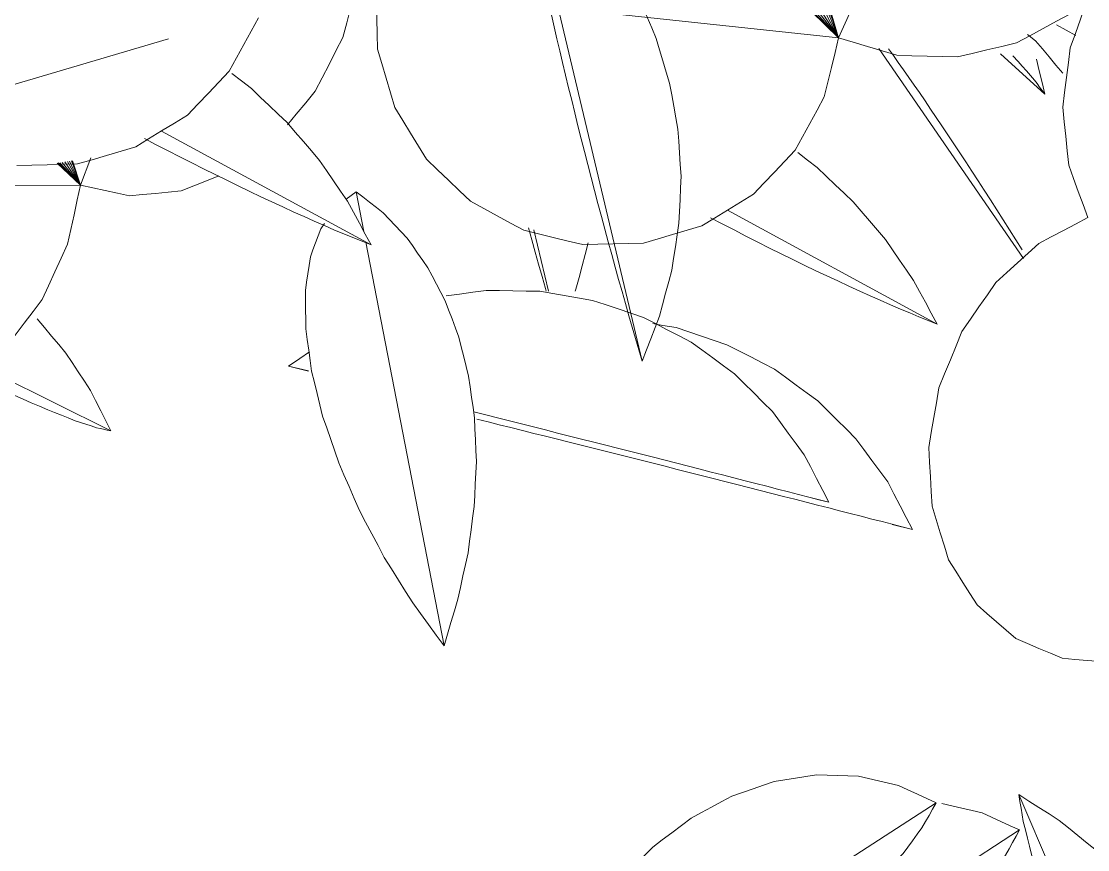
# Model space of a CAD drawing. Header units: metres. Extents: x -18.34 to -13.25, y -25.49 to -16.26.
# Drawn here: x -16.9721 to -16.8868, y -21.2369 to -21.1706 of the extents above; entities that cross this region are included whole.
import ezdxf

# ---------------------------------------------------------------- set-up
doc = ezdxf.new("R2010")
doc.units = ezdxf.units.M
doc.layers.add('Importações nas famílias', color=7, linetype='Continuous', lineweight=5)
doc.layers.add('Vegetação', color=7, linetype='Continuous', lineweight=5)

# ---------------------------------------------------------------- blocks, each defined once
blk = doc.blocks.new('Planta_pergolado_12200 - plantas pergolado_skp_Component_12-V566-Pavimento 02 - Executivo')
at = {"layer": 'Importações nas famílias', "color": 9}
for p, q in [((0.051972, 0.272105), (0.035201, 0.262992)), ((0.033843, 0.263584), (0.034776, 0.264081))]:
    blk.add_line(p, q, dxfattribs=at)
at = {"layer": 'Importações nas famílias', "color": 9, "flags": 128}
for points in [[(0.049046, 0.27091), (0.049777, 0.271209), (0.050509, 0.271508), (0.05124, 0.271806), (0.051972, 0.272105)], [(0.051972, 0.272105), (0.051499, 0.271232), (0.051025, 0.270358), (0.050551, 0.269485), (0.050078, 0.268611)], [(0.045783, 0.269474), (0.046599, 0.269833), (0.047414, 0.270192), (0.04823, 0.270551), (0.049046, 0.27091)], [(0.042262, 0.267831), (0.043142, 0.268241), (0.044023, 0.268652), (0.044903, 0.269063), (0.045783, 0.269474)], [(0.050078, 0.268611), (0.049516, 0.267792), (0.048954, 0.266973), (0.048393, 0.266154), (0.047831, 0.265335)], [(0.038564, 0.266019), (0.039488, 0.266472), (0.040413, 0.266925), (0.041337, 0.267378), (0.042262, 0.267831)], [(0.034776, 0.264081), (0.035723, 0.264565), (0.03667, 0.26505), (0.037617, 0.265534), (0.038564, 0.266019)], [(0.047831, 0.265335), (0.047187, 0.26458), (0.046543, 0.263824), (0.045899, 0.263069), (0.045256, 0.262313)], [(0.045256, 0.262313), (0.044537, 0.26163), (0.043818, 0.260946), (0.0431, 0.260262), (0.042381, 0.259579)], [(0.042381, 0.259579), (0.041595, 0.258975), (0.04081, 0.258371)]]:
    blk.add_lwpolyline(points, dxfattribs=at)
blk = doc.blocks.new('Planta_pergolado_12200 - plantas pergolado_skp_Component_17-V3029-Pavimento 02 - Executivo')
at = {"layer": 'Importações nas famílias', "color": 9, "flags": 128}
for points in [[(0.626886, -0.072206), (0.626306, -0.073274), (0.625725, -0.074342), (0.625145, -0.07541), (0.624565, -0.076478)], [(0.624565, -0.076478), (0.623728, -0.077358), (0.622891, -0.078239), (0.622054, -0.07912), (0.621218, -0.08)], [(0.621218, -0.08), (0.620182, -0.080634), (0.619146, -0.081268), (0.61811, -0.081901), (0.617074, -0.082535)], [(0.617074, -0.082535), (0.615909, -0.082878), (0.614744, -0.083221), (0.61358, -0.083564), (0.612415, -0.083907)], [(0.612415, -0.083907), (0.611201, -0.083937), (0.609987, -0.083966), (0.608773, -0.083995), (0.607559, -0.084025)]]:
    blk.add_lwpolyline(points, dxfattribs=at)
blk = doc.blocks.new('Planta_pergolado_12200 - plantas pergolado_skp_Component_16-V3030-Pavimento 02 - Executivo')
blk.add_blockref('Planta_pergolado_12200 - plantas pergolado_skp_Component_17-V3029-Pavimento 02 - Executivo', (0, 0))
at = {"extrusion": (0, 0, -1), "zscale": -1, "rotation": 180}
blk.add_blockref('Planta_pergolado_12200 - plantas pergolado_skp_Component_12-V566-Pavimento 02 - Executivo', (-0.583945, 0.181713), dxfattribs=at)
blk = doc.blocks.new('Planta_pergolado_12200 - plantas pergolado_skp_Component_12-V800-Pavimento 02 - Executivo')
at = {"layer": 'Importações nas famílias', "color": 9}
for p, q in [((0.641745, 0.122481), (0.635495, 0.090162)), ((0.632186, 0.088665), (0.631878, 0.089104)), ((0.635329, 0.089308), (0.634714, 0.086126))]:
    blk.add_line(p, q, dxfattribs=at)
at = {"layer": 'Importações nas famílias', "color": 9, "flags": 128}
for points in [[(0.639239, 0.119048), (0.639866, 0.119906), (0.640492, 0.120765), (0.641119, 0.121623), (0.641745, 0.122481)], [(0.641745, 0.122481), (0.642023, 0.12155), (0.642301, 0.120619), (0.642579, 0.119688), (0.642857, 0.118757)], [(0.636965, 0.115406), (0.637534, 0.116317), (0.638102, 0.117227), (0.638671, 0.118138), (0.639239, 0.119048)], [(0.642857, 0.118757), (0.643059, 0.117825), (0.643261, 0.116893), (0.643462, 0.115962), (0.643664, 0.11503)], [(0.634976, 0.111641), (0.635473, 0.112582), (0.63597, 0.113524), (0.636468, 0.114465), (0.636965, 0.115406)], [(0.643664, 0.11503), (0.643787, 0.114107), (0.64391, 0.113185), (0.644034, 0.112263), (0.644157, 0.11134)], [(0.633319, 0.107842), (0.633733, 0.108791), (0.634147, 0.109741), (0.634562, 0.110691), (0.634976, 0.111641)], [(0.644157, 0.11134), (0.6442, 0.110438), (0.644243, 0.109535), (0.644286, 0.108632), (0.64433, 0.10773)], [(0.632032, 0.104096), (0.632354, 0.105033), (0.632675, 0.105969), (0.632997, 0.106905), (0.633319, 0.107842)], [(0.64433, 0.10773), (0.644293, 0.106857), (0.644255, 0.105984), (0.644218, 0.105111), (0.644181, 0.104239)], [(0.644181, 0.104239), (0.644064, 0.103405), (0.643947, 0.102572), (0.64383, 0.101739), (0.643713, 0.100905)], [(0.631146, 0.100493), (0.631368, 0.101394), (0.631589, 0.102295), (0.631811, 0.103195), (0.632032, 0.104096)], [(0.643713, 0.100905), (0.643517, 0.100121), (0.643321, 0.099336), (0.643125, 0.098552), (0.64293, 0.097767)], [(0.630682, 0.097117), (0.630798, 0.097961), (0.630914, 0.098805), (0.63103, 0.099649), (0.631146, 0.100493)], [(0.64293, 0.097767), (0.642657, 0.09704), (0.642385, 0.096313), (0.642113, 0.095586), (0.641841, 0.094859)], [(0.630651, 0.094047), (0.630659, 0.094814), (0.630667, 0.095582), (0.630674, 0.09635), (0.630682, 0.097117)], [(0.641841, 0.094859), (0.641495, 0.094198), (0.641149, 0.093536), (0.640803, 0.092875), (0.640458, 0.092213)], [(0.631053, 0.091355), (0.630952, 0.092028), (0.630852, 0.092701), (0.630751, 0.093374), (0.630651, 0.094047)], [(0.640458, 0.092213), (0.640042, 0.091624), (0.639627, 0.091036), (0.639211, 0.090447), (0.638796, 0.089859)], [(0.631878, 0.089104), (0.631672, 0.089667), (0.631465, 0.090229), (0.631259, 0.090792), (0.631053, 0.091355)], [(0.638796, 0.089859), (0.638316, 0.089349), (0.637835, 0.08884), (0.637355, 0.088331), (0.636874, 0.087822)], [(0.636874, 0.087822), (0.636334, 0.087398), (0.635794, 0.086974), (0.635254, 0.08655), (0.634714, 0.086126)], [(0.634714, 0.086126), (0.634313, 0.086431), (0.633911, 0.086736)]]:
    blk.add_lwpolyline(points, dxfattribs=at)
blk = doc.blocks.new('Planta_pergolado_12200 - plantas pergolado_skp_Component_17-V3035-Pavimento 02 - Executivo')
at = {"layer": 'Importações nas famílias', "color": 9}
for p, q in [((0.673314, -0.073815), (0.688482, -0.039789)), ((0.665575, -0.047298), (0.673314, -0.073815)), ((0.673314, -0.073815), (0.665062, -0.049431)), ((0.673314, -0.073815), (0.664015, -0.051357)), ((0.673314, -0.073815), (0.662505, -0.052945)), ((0.673314, -0.073815), (0.653507, -0.0544)), ((0.673314, -0.073815), (0.654216, -0.054244)), ((0.673314, -0.073815), (0.660637, -0.054088)), ((0.673314, -0.073815), (0.656346, -0.05476)), ((0.673314, -0.073815), (0.658536, -0.054707)), ((0.673314, -0.073815), (0.636307, -0.069844))]:
    blk.add_line(p, q, dxfattribs=at)
at = {"layer": 'Importações nas famílias', "color": 9, "flags": 128}
for points in [[(0.636429, -0.074708), (0.636399, -0.073492), (0.636368, -0.072276), (0.636337, -0.07106), (0.636307, -0.069844)], [(0.691822, -0.071904), (0.690754, -0.072482), (0.689686, -0.07306), (0.688618, -0.073639), (0.687551, -0.074217)], [(0.673314, -0.073815), (0.67303, -0.074997), (0.672745, -0.076179), (0.672461, -0.077362), (0.672176, -0.078544)], [(0.677971, -0.075206), (0.676807, -0.074858), (0.675642, -0.074511), (0.674478, -0.074163), (0.673314, -0.073815)], [(0.687551, -0.074217), (0.68637, -0.074498), (0.685189, -0.07478), (0.684007, -0.075062), (0.682826, -0.075343)], [(0.637805, -0.079377), (0.637461, -0.07821), (0.637117, -0.077043), (0.636773, -0.075875), (0.636429, -0.074708)], [(0.682826, -0.075343), (0.681612, -0.075309), (0.680398, -0.075275), (0.679185, -0.07524), (0.677971, -0.075206)], [(0.672176, -0.078544), (0.671596, -0.079612), (0.671015, -0.08068), (0.670435, -0.081748), (0.669854, -0.082816)], [(0.640339, -0.083531), (0.639705, -0.082492), (0.639072, -0.081454), (0.638438, -0.080415), (0.637805, -0.079377)], [(0.64386, -0.086887), (0.642979, -0.086048), (0.642099, -0.085209), (0.641219, -0.08437), (0.640339, -0.083531)], [(0.669854, -0.082816), (0.669018, -0.083696), (0.668181, -0.084577), (0.667344, -0.085458), (0.666507, -0.086338)], [(0.648126, -0.089217), (0.64706, -0.088635), (0.645993, -0.088052), (0.644926, -0.08747), (0.64386, -0.086887)], [(0.666507, -0.086338), (0.665471, -0.086972), (0.664435, -0.087605), (0.663399, -0.088239), (0.662363, -0.088873)], [(0.652849, -0.090363), (0.651668, -0.090076), (0.650488, -0.08979), (0.649307, -0.089504), (0.648126, -0.089217)], [(0.662363, -0.088873), (0.661199, -0.089216), (0.660034, -0.089559), (0.658869, -0.089902), (0.657705, -0.090245)], [(0.657705, -0.090245), (0.656491, -0.090275), (0.655277, -0.090304), (0.654063, -0.090333), (0.652849, -0.090363)]]:
    blk.add_lwpolyline(points, dxfattribs=at)
blk = doc.blocks.new('Planta_pergolado_12200 - plantas pergolado_skp_Component_16-V3036-Pavimento 02 - Executivo')
blk.add_blockref('Planta_pergolado_12200 - plantas pergolado_skp_Component_17-V3035-Pavimento 02 - Executivo', (0, 0))
at = {"extrusion": (0, 0, -1), "zscale": -1, "rotation": 180}
for name, p in [('Planta_pergolado_12200 - plantas pergolado_skp_Component_12-V566-Pavimento 02 - Executivo', (-0.629235, 0.175375)), ('Planta_pergolado_12200 - plantas pergolado_skp_Component_12-V800-Pavimento 02 - Executivo', (0, 0))]:
    blk.add_blockref(name, p, dxfattribs=at)
blk = doc.blocks.new('Planta_pergolado_12200 - plantas pergolado_skp_-V3068-Pavimento 02 - Executivo')
at = {"layer": 'Importações nas famílias', "color": 9}
blk.add_line((0.582017, -0.085018), (0.61969, -0.073879), dxfattribs=at)
for name in ['Planta_pergolado_12200 - plantas pergolado_skp_Component_16-V3030-Pavimento 02 - Executivo', 'Planta_pergolado_12200 - plantas pergolado_skp_Component_16-V3036-Pavimento 02 - Executivo']:
    blk.add_blockref(name, (0, 0))
blk = doc.blocks.new('Planta_pergolado_12200 - plantas pergolado_skp_-V3129-Pavimento 02 - Executivo')
blk.add_blockref('Planta_pergolado_12200 - plantas pergolado_skp_-V3068-Pavimento 02 - Executivo', (0, 0))
blk = doc.blocks.new('Planta_pergolado_12200 - plantas pergolado_skp_Component_12-V3332-Pavimento 02 - Executivo')
at = {"layer": 'Importações nas famílias', "color": 9}
for p, q in [((0.648498, -0.089021), (0.648762, -0.089991)), ((0.650108, -0.094091), (0.648942, -0.089192)), ((0.649859, -0.093884), (0.64992, -0.094091)), ((0.652236, -0.094091), (0.652302, -0.093919))]:
    blk.add_line(p, q, dxfattribs=at)
at = {"layer": 'Importações nas famílias', "color": 9, "flags": 128}
for points in [[(0.648762, -0.089991), (0.649036, -0.090964), (0.649311, -0.091938), (0.649585, -0.092911), (0.649859, -0.093884)], [(0.652302, -0.093919), (0.652549, -0.092996), (0.652795, -0.092073), (0.653041, -0.09115), (0.653287, -0.090227)]]:
    blk.add_lwpolyline(points, dxfattribs=at)
blk = doc.blocks.new('Planta_pergolado_12200 - plantas pergolado_skp_Component_16-V3335-Pavimento 02 - Executivo')
blk.add_blockref('Planta_pergolado_12200 - plantas pergolado_skp_Component_12-V3332-Pavimento 02 - Executivo', (0, 0))
blk = doc.blocks.new('Planta_pergolado_12200 - plantas pergolado_skp_Component_12-V1297-Pavimento 02 - Executivo')
at = {"layer": 'Importações nas famílias', "color": 9}
blk.add_line((0.669508, 0.142559), (0.681122, 0.135047), dxfattribs=at)
at = {"layer": 'Importações nas famílias', "color": 9, "flags": 128}
for points in [[(0.655587, 0.153908), (0.656493, 0.153533), (0.657399, 0.153157), (0.658306, 0.152782), (0.659212, 0.152407)], [(0.659212, 0.152407), (0.660081, 0.151996), (0.660951, 0.151586), (0.66182, 0.151176), (0.662689, 0.150766)], [(0.662689, 0.150766), (0.663512, 0.150325), (0.664336, 0.149885), (0.665159, 0.149445), (0.665982, 0.149004)], [(0.665982, 0.149004), (0.666749, 0.148539), (0.667517, 0.148073), (0.668285, 0.147607), (0.669052, 0.147141)], [(0.653107, 0.144738), (0.652576, 0.145651), (0.652044, 0.146563), (0.651513, 0.147475), (0.650982, 0.148387)], [(0.669052, 0.147141), (0.669756, 0.146656), (0.670459, 0.14617), (0.671163, 0.145684), (0.671867, 0.145198)], [(0.671867, 0.145198), (0.672498, 0.144698), (0.67313, 0.144197), (0.673762, 0.143696), (0.674394, 0.143196)], [(0.655613, 0.141454), (0.654986, 0.142275), (0.65436, 0.143096), (0.653733, 0.143917), (0.653107, 0.144738)], [(0.674394, 0.143196), (0.674947, 0.142686), (0.6755, 0.142176), (0.676053, 0.141667), (0.676606, 0.141157)], [(0.65844, 0.138612), (0.657733, 0.139322), (0.657026, 0.140033), (0.656319, 0.140744), (0.655613, 0.141454)], [(0.676606, 0.141157), (0.677074, 0.140644), (0.677542, 0.140131), (0.67801, 0.139617), (0.678478, 0.139104)], [(0.678478, 0.139104), (0.678855, 0.138593), (0.679233, 0.138082), (0.679611, 0.137571), (0.679989, 0.13706)], [(0.661522, 0.136278), (0.660751, 0.136861), (0.659981, 0.137445), (0.65921, 0.138028), (0.65844, 0.138612)], [(0.679989, 0.13706), (0.680272, 0.136557), (0.680556, 0.136054), (0.680839, 0.13555), (0.681122, 0.135047)], [(0.664786, 0.134507), (0.66397, 0.13495), (0.663154, 0.135392), (0.662338, 0.135835), (0.661522, 0.136278)], [(0.681122, 0.135047), (0.68037, 0.134703), (0.679619, 0.134359), (0.678867, 0.134014), (0.678115, 0.13367)], [(0.668157, 0.133341), (0.667315, 0.133633), (0.666472, 0.133924), (0.665629, 0.134216), (0.664786, 0.134507)], [(0.671555, 0.132807), (0.670706, 0.132941), (0.669856, 0.133074), (0.669007, 0.133208), (0.668157, 0.133341)], [(0.678115, 0.13367), (0.677311, 0.133482), (0.676508, 0.133294), (0.675704, 0.133106), (0.674901, 0.132918)], [(0.674901, 0.132918), (0.674064, 0.13289), (0.673228, 0.132862), (0.672392, 0.132835), (0.671555, 0.132807)]]:
    blk.add_lwpolyline(points, dxfattribs=at)
blk = doc.blocks.new('Planta_pergolado_12200 - plantas pergolado_skp_Component_12-V1298-Pavimento 02 - Executivo')
at = {"layer": 'Importações nas famílias', "color": 9}
for p, q in [((0.670923, 0.110585), (0.672549, 0.110995)), ((0.629307, 0.100088), (0.630904, 0.100491))]:
    blk.add_line(p, q, dxfattribs=at)
at = {"layer": 'Importações nas famílias', "color": 9, "flags": 128}
for points in [[(0.669296, 0.110153), (0.670109, 0.110364), (0.670923, 0.110574), (0.671736, 0.110784), (0.672549, 0.110995)], [(0.672549, 0.110995), (0.672053, 0.110043), (0.671557, 0.109091), (0.671061, 0.108139), (0.670565, 0.107188)], [(0.665844, 0.109265), (0.666707, 0.109487), (0.66757, 0.109709), (0.668433, 0.109931), (0.669296, 0.110153)], [(0.662231, 0.10834), (0.663134, 0.108571), (0.664037, 0.108802), (0.664941, 0.109034), (0.665844, 0.109265)], [(0.658496, 0.107387), (0.65943, 0.107625), (0.660363, 0.107863), (0.661297, 0.108101), (0.662231, 0.10834)], [(0.654682, 0.106419), (0.655636, 0.106661), (0.656589, 0.106903), (0.657543, 0.107145), (0.658496, 0.107387)], [(0.670565, 0.107188), (0.66993, 0.106323), (0.669294, 0.105458), (0.668659, 0.104593), (0.668023, 0.103728)], [(0.650831, 0.105446), (0.651794, 0.105689), (0.652756, 0.105933), (0.653719, 0.106176), (0.654682, 0.106419)], [(0.646985, 0.104478), (0.647946, 0.10472), (0.648908, 0.104962), (0.649869, 0.105204), (0.650831, 0.105446)], [(0.644137, 0.103764), (0.645086, 0.104002), (0.646036, 0.10424), (0.646985, 0.104478)], [(0.668023, 0.103728), (0.667263, 0.10297), (0.666503, 0.102213), (0.665743, 0.101455), (0.664983, 0.100697)], [(0.664983, 0.100697), (0.664116, 0.100065), (0.663249, 0.099432), (0.662382, 0.098799), (0.661515, 0.098167)], [(0.629307, 0.100088), (0.630105, 0.100284), (0.630904, 0.10048)], [(0.630979, 0.098953), (0.630195, 0.099485), (0.629307, 0.100088)], [(0.661515, 0.098167), (0.660562, 0.097674), (0.659608, 0.097181), (0.658655, 0.096688), (0.657702, 0.096195)], [(0.657702, 0.096195), (0.656684, 0.095854), (0.655666, 0.095512), (0.654649, 0.095171), (0.653631, 0.094829)], [(0.653631, 0.094829), (0.652574, 0.094647), (0.651516, 0.094465), (0.650458, 0.094283), (0.6494, 0.094101)], [(0.645108, 0.094028), (0.644044, 0.094174), (0.642981, 0.094319), (0.641917, 0.094465)], [(0.6494, 0.094101), (0.648327, 0.094083), (0.647254, 0.094065), (0.646181, 0.094046), (0.645108, 0.094028)]]:
    blk.add_lwpolyline(points, dxfattribs=at)
blk = doc.blocks.new('Planta_pergolado_12200 - plantas pergolado_skp_Component_12-V1299-Pavimento 02 - Executivo')
at = {"layer": 'Importações nas famílias', "color": 9}
blk.add_line((0.705007, 0.174448), (0.68773, 0.134397), dxfattribs=at)
at = {"layer": 'Importações nas famílias', "color": 9, "flags": 128}
for points in [[(0.703163, 0.171482), (0.703624, 0.172223), (0.704085, 0.172965), (0.704546, 0.173706), (0.705007, 0.174448)], [(0.705007, 0.174448), (0.705171, 0.173471), (0.705335, 0.172495), (0.7055, 0.171519), (0.705664, 0.170543)], [(0.701251, 0.168166), (0.701729, 0.168995), (0.702207, 0.169824), (0.702685, 0.170653), (0.703163, 0.171482)], [(0.705664, 0.170543), (0.705727, 0.169557), (0.70579, 0.168572), (0.705853, 0.167587), (0.705916, 0.166601)], [(0.699317, 0.164577), (0.6998, 0.165475), (0.700284, 0.166372), (0.700768, 0.167269), (0.701251, 0.168166)], [(0.705916, 0.166601), (0.705877, 0.165618), (0.705838, 0.164634), (0.705799, 0.163651), (0.70576, 0.162667)], [(0.697405, 0.160801), (0.697883, 0.161745), (0.698361, 0.162689), (0.698839, 0.163633), (0.699317, 0.164577)], [(0.70576, 0.162667), (0.70562, 0.161697), (0.705479, 0.160726), (0.705339, 0.159755), (0.705198, 0.158784)], [(0.69556, 0.156924), (0.696021, 0.157893), (0.696482, 0.158862), (0.696943, 0.159831), (0.697405, 0.160801)], [(0.705198, 0.158784), (0.704958, 0.157837), (0.704717, 0.15689), (0.704477, 0.155942), (0.704237, 0.154995)], [(0.693826, 0.153038), (0.69426, 0.15401), (0.694693, 0.154981), (0.695127, 0.155953), (0.69556, 0.156924)], [(0.704237, 0.154995), (0.703899, 0.154082), (0.703561, 0.153169), (0.703224, 0.152255), (0.702886, 0.151342)], [(0.692244, 0.149235), (0.692639, 0.150186), (0.693035, 0.151137), (0.69343, 0.152088), (0.693826, 0.153038)], [(0.702886, 0.151342), (0.702455, 0.150473), (0.702024, 0.149604), (0.701593, 0.148735), (0.701162, 0.147866)], [(0.690849, 0.145604), (0.691198, 0.146512), (0.691546, 0.14742), (0.691895, 0.148328), (0.692244, 0.149235)], [(0.701162, 0.147866), (0.700642, 0.147051), (0.700122, 0.146236), (0.699602, 0.145421), (0.699082, 0.144605)], [(0.689676, 0.142229), (0.68997, 0.143073), (0.690263, 0.143917), (0.690556, 0.14476), (0.690849, 0.145604)], [(0.699082, 0.144605), (0.698479, 0.143853), (0.697876, 0.143101), (0.697273, 0.142348), (0.696671, 0.141596)], [(0.688752, 0.139191), (0.688983, 0.13995), (0.689214, 0.14071), (0.689445, 0.14147), (0.689676, 0.142229)], [(0.696671, 0.141596), (0.695992, 0.140915), (0.695313, 0.140234), (0.694633, 0.139553), (0.693954, 0.138872)], [(0.688099, 0.136559), (0.688262, 0.137217), (0.688425, 0.137875), (0.688589, 0.138533), (0.688752, 0.139191)], [(0.693954, 0.138872), (0.693207, 0.13827), (0.692459, 0.137668), (0.691711, 0.137066), (0.690963, 0.136463)], [(0.68773, 0.134397), (0.687822, 0.134937), (0.687914, 0.135478), (0.688006, 0.136018), (0.688099, 0.136559)], [(0.690963, 0.136463), (0.690155, 0.135947), (0.689347, 0.13543), (0.688539, 0.134913), (0.68773, 0.134397)]]:
    blk.add_lwpolyline(points, dxfattribs=at)
blk = doc.blocks.new('Planta_pergolado_12200 - plantas pergolado_skp_Component_12-V1301-Pavimento 02 - Executivo')
at = {"layer": 'Importações nas famílias', "color": 9}
for p, q in [((0.676549, 0.074656), (0.688108, 0.091489)), ((0.687503, 0.08997), (0.688019, 0.090794)), ((0.689087, 0.074056), (0.688446, 0.073535))]:
    blk.add_line(p, q, dxfattribs=at)
at = {"layer": 'Importações nas famílias', "color": 9, "flags": 128}
for points in [[(0.68547, 0.08678), (0.685978, 0.087577), (0.686486, 0.088375), (0.686995, 0.089172), (0.687503, 0.08997)], [(0.683491, 0.083732), (0.683986, 0.084494), (0.68448, 0.085256), (0.684975, 0.086018), (0.68547, 0.08678)], [(0.681588, 0.08086), (0.682063, 0.081578), (0.682539, 0.082296), (0.683015, 0.083014), (0.683491, 0.083732)], [(0.679782, 0.078197), (0.680233, 0.078863), (0.680685, 0.079529), (0.681136, 0.080195), (0.681588, 0.08086)], [(0.678093, 0.075772), (0.678516, 0.076378), (0.678938, 0.076985), (0.67936, 0.077591), (0.679782, 0.078197)], [(0.691252, 0.07663), (0.690711, 0.075986), (0.690169, 0.075343), (0.689628, 0.074699), (0.689087, 0.074056)], [(0.677317, 0.074691), (0.677705, 0.075232), (0.678093, 0.075772)]]:
    blk.add_lwpolyline(points, dxfattribs=at)
blk = doc.blocks.new('Planta_pergolado_12200 - plantas pergolado_skp_Component_17-V3344-Pavimento 02 - Executivo')
at = {"layer": 'Importações nas famílias', "color": 9, "flags": 128}
for points in [[(0.691857, -0.0746), (0.692266, -0.073454), (0.692675, -0.072308), (0.693084, -0.071163), (0.69339, -0.070307)], [(0.691257, -0.079373), (0.691407, -0.07818), (0.691557, -0.076987), (0.691707, -0.075793), (0.691857, -0.0746)], [(0.691734, -0.084012), (0.691615, -0.082852), (0.691495, -0.081693), (0.691376, -0.080533), (0.691257, -0.079373)], [(0.693257, -0.0882), (0.692877, -0.087153), (0.692496, -0.086106), (0.692115, -0.085059), (0.691734, -0.084012)], [(0.689345, -0.090271), (0.690323, -0.089753), (0.691301, -0.089235), (0.692279, -0.088717), (0.693257, -0.0882)], [(0.685907, -0.093385), (0.686767, -0.092607), (0.687626, -0.091828), (0.688486, -0.09105), (0.689345, -0.090271)], [(0.683179, -0.09733), (0.683861, -0.096344), (0.684543, -0.095358), (0.685225, -0.094372), (0.685907, -0.093385)], [(0.681346, -0.101837), (0.681804, -0.10071), (0.682263, -0.099584), (0.682721, -0.098457), (0.683179, -0.09733)], [(0.680533, -0.106598), (0.680736, -0.105408), (0.680939, -0.104217), (0.681143, -0.103027), (0.681346, -0.101837)], [(0.680796, -0.11129), (0.68073, -0.110117), (0.680664, -0.108944), (0.680599, -0.107771), (0.680533, -0.106598)], [(0.682116, -0.115591), (0.681786, -0.114516), (0.681456, -0.113441), (0.681126, -0.112365), (0.680796, -0.11129)], [(0.684403, -0.119211), (0.683831, -0.118306), (0.68326, -0.117401), (0.682688, -0.116496), (0.682116, -0.115591)], [(0.687503, -0.1219), (0.686728, -0.121228), (0.685953, -0.120556), (0.685178, -0.119883), (0.684403, -0.119211)], [(0.691203, -0.123478), (0.690278, -0.123083), (0.689353, -0.122689), (0.688428, -0.122295), (0.687503, -0.1219)], [(0.695251, -0.123835), (0.694239, -0.123745), (0.693227, -0.123656), (0.692215, -0.123567), (0.691203, -0.123478)]]:
    blk.add_lwpolyline(points, dxfattribs=at)
blk = doc.blocks.new('Planta_pergolado_12200 - plantas pergolado_skp_Component_16-V3345-Pavimento 02 - Executivo')
blk.add_blockref('Planta_pergolado_12200 - plantas pergolado_skp_Component_17-V3344-Pavimento 02 - Executivo', (0, 0))
at = {"extrusion": (0, 0, -1), "zscale": -1, "rotation": 180}
for name in ['Planta_pergolado_12200 - plantas pergolado_skp_Component_12-V1301-Pavimento 02 - Executivo', 'Planta_pergolado_12200 - plantas pergolado_skp_Component_12-V1298-Pavimento 02 - Executivo', 'Planta_pergolado_12200 - plantas pergolado_skp_Component_12-V1297-Pavimento 02 - Executivo', 'Planta_pergolado_12200 - plantas pergolado_skp_Component_12-V1299-Pavimento 02 - Executivo']:
    blk.add_blockref(name, (0, 0), dxfattribs=at)
blk = doc.blocks.new('Planta_pergolado_12200 - plantas pergolado_skp_Component_12-V1286-Pavimento 02 - Executivo')
at = {"layer": 'Importações nas famílias', "color": 9}
for p, q in [((0.420525, 0.107748), (0.426925, 0.105786)), ((0.434911, 0.105694), (0.435825, 0.105512)), ((0.435825, 0.105512), (0.436694, 0.105305)), ((0.447589, 0.101966), (0.448267, 0.101699)), ((0.446263, 0.099861), (0.455667, 0.096979))]:
    blk.add_line(p, q, dxfattribs=at)
at = {"layer": 'Importações nas famílias', "color": 9, "flags": 128}
for points in [[(0.422529, 0.104008), (0.422028, 0.104943), (0.421527, 0.105878), (0.421026, 0.106813), (0.420525, 0.107748)], [(0.420525, 0.107748), (0.421512, 0.107652), (0.4225, 0.107556), (0.423488, 0.10746), (0.424476, 0.107364)], [(0.424476, 0.107364), (0.42545, 0.107237), (0.426423, 0.107111), (0.427397, 0.106985), (0.428006, 0.106906)], [(0.423729, 0.102309), (0.423129, 0.103158), (0.422529, 0.104008)], [(0.448267, 0.101699), (0.448864, 0.101418), (0.449462, 0.101137), (0.45006, 0.100855), (0.450658, 0.100574)], [(0.450658, 0.100574), (0.451169, 0.100281), (0.45168, 0.099988), (0.452191, 0.099696), (0.452703, 0.099403)], [(0.452703, 0.099403), (0.453122, 0.099102), (0.453541, 0.098802), (0.45396, 0.098501), (0.454379, 0.0982)], [(0.454379, 0.0982), (0.454701, 0.097895), (0.455023, 0.09759), (0.455345, 0.097284), (0.455667, 0.096979)], [(0.455667, 0.096979), (0.455044, 0.096389), (0.45442, 0.095798), (0.453796, 0.095208), (0.453172, 0.094618)], [(0.453172, 0.094618), (0.452468, 0.094168), (0.451763, 0.093718), (0.451058, 0.093268), (0.450354, 0.092818)], [(0.450354, 0.092818), (0.449585, 0.092519), (0.448816, 0.092219), (0.448047, 0.09192), (0.447278, 0.091621)], [(0.440649, 0.091133), (0.439799, 0.091314), (0.438949, 0.091494), (0.438284, 0.091635)], [(0.447278, 0.091621), (0.446463, 0.091479), (0.445648, 0.091338), (0.444833, 0.091196), (0.444018, 0.091055)], [(0.444018, 0.091055), (0.443175, 0.091075), (0.442333, 0.091094), (0.441491, 0.091114), (0.440649, 0.091133)]]:
    blk.add_lwpolyline(points, dxfattribs=at)
blk = doc.blocks.new('Planta_pergolado_12200 - plantas pergolado_skp_Component_12-V1287-Pavimento 02 - Executivo')
at = {"layer": 'Importações nas famílias', "color": 9}
blk.add_line((0.470082, 0.142925), (0.461456, 0.106706), dxfattribs=at)
at = {"layer": 'Importações nas famílias', "color": 9, "flags": 128}
for points in [[(0.469019, 0.139301), (0.469285, 0.140207), (0.469551, 0.141113), (0.469816, 0.142019), (0.470082, 0.142925)], [(0.470082, 0.142925), (0.470427, 0.142028), (0.470772, 0.141131), (0.471117, 0.140233), (0.471463, 0.139336)], [(0.467922, 0.135408), (0.468196, 0.136381), (0.468471, 0.137354), (0.468745, 0.138328), (0.469019, 0.139301)], [(0.471463, 0.139336), (0.471709, 0.138413), (0.471955, 0.13749), (0.472201, 0.136567), (0.472447, 0.135644)], [(0.466816, 0.131339), (0.467093, 0.132356), (0.467369, 0.133373), (0.467646, 0.134391), (0.467922, 0.135408)], [(0.472447, 0.135644), (0.472591, 0.134706), (0.472736, 0.133767), (0.47288, 0.132829), (0.473025, 0.131891)], [(0.473025, 0.131891), (0.473066, 0.130948), (0.473107, 0.130005), (0.473148, 0.129062), (0.473189, 0.128119)], [(0.465728, 0.127188), (0.466, 0.128226), (0.466272, 0.129263), (0.466544, 0.130301), (0.466816, 0.131339)], [(0.473189, 0.128119), (0.473127, 0.127182), (0.473064, 0.126244), (0.473002, 0.125307), (0.472939, 0.12437)], [(0.464682, 0.123054), (0.464944, 0.124087), (0.465205, 0.125121), (0.465467, 0.126155), (0.465728, 0.127188)], [(0.472939, 0.12437), (0.472773, 0.123449), (0.472608, 0.122527), (0.472442, 0.121606), (0.472276, 0.120685)], [(0.463704, 0.119033), (0.463949, 0.120038), (0.464193, 0.121043), (0.464438, 0.122049), (0.464682, 0.123054)], [(0.472276, 0.120685), (0.47201, 0.11979), (0.471743, 0.118895), (0.471476, 0.118), (0.471209, 0.117105)], [(0.462817, 0.115219), (0.463039, 0.116172), (0.46326, 0.117126), (0.463482, 0.118079), (0.463704, 0.119033)], [(0.471209, 0.117105), (0.470844, 0.116246), (0.470479, 0.115388), (0.470114, 0.114529), (0.469748, 0.11367)], [(0.46204, 0.111702), (0.462234, 0.112582), (0.462428, 0.113461), (0.462622, 0.11434), (0.462817, 0.115219)], [(0.469748, 0.11367), (0.469289, 0.112858), (0.46883, 0.112045), (0.46837, 0.111232), (0.467911, 0.110419)], [(0.461393, 0.108565), (0.461555, 0.10935), (0.461716, 0.110134), (0.461878, 0.110918), (0.46204, 0.111702)], [(0.467911, 0.110419), (0.467363, 0.109661), (0.466814, 0.108903), (0.466266, 0.108145), (0.465718, 0.107387)], [(0.461142, 0.107223), (0.461267, 0.107894), (0.461393, 0.108565)], [(0.465718, 0.107387), (0.465086, 0.106692), (0.464455, 0.105997), (0.463823, 0.105302), (0.463192, 0.104608)]]:
    blk.add_lwpolyline(points, dxfattribs=at)
blk = doc.blocks.new('Planta_pergolado_12200 - plantas pergolado_skp_Component_12-V1288-Pavimento 02 - Executivo')
at = {"layer": 'Importações nas famílias', "color": 9}
for p, q in [((0.502287, 0.121544), (0.498753, 0.118341)), ((0.499736, 0.118486), (0.500172, 0.118944))]:
    blk.add_line(p, q, dxfattribs=at)
at = {"layer": 'Importações nas famílias', "color": 9, "flags": 128}
for points in [[(0.501468, 0.120433), (0.501673, 0.12071), (0.501878, 0.120988), (0.502082, 0.121266), (0.502287, 0.121544)], [(0.502287, 0.121544), (0.502073, 0.120617), (0.501858, 0.11969), (0.501644, 0.118764)], [(0.500172, 0.118944), (0.500496, 0.119316), (0.50082, 0.119688), (0.501144, 0.12006), (0.501468, 0.120433)]]:
    blk.add_lwpolyline(points, dxfattribs=at)
blk = doc.blocks.new('Planta_pergolado_12200 - plantas pergolado_skp_Component_17-V1289-Pavimento 02 - Executivo')
at = {"layer": 'Importações nas famílias', "color": 9, "flags": 128}
for points in [[(0.487264, 0.113063), (0.486466, 0.112943), (0.485466, 0.112794), (0.484466, 0.112644)], [(0.463875, 0.084681), (0.46329, 0.083773), (0.462706, 0.082865), (0.462121, 0.081958)]]:
    blk.add_lwpolyline(points, dxfattribs=at)
blk = doc.blocks.new('Planta_pergolado_12200 - plantas pergolado_skp_Component_16-V3338-Pavimento 02 - Executivo')
at = {"extrusion": (0, 0, -1), "rotation": 180}
for name, zscale in [('Planta_pergolado_12200 - plantas pergolado_skp_Component_17-V1289-Pavimento 02 - Executivo', -1.000000000000001), ('Planta_pergolado_12200 - plantas pergolado_skp_Component_12-V1286-Pavimento 02 - Executivo', -1), ('Planta_pergolado_12200 - plantas pergolado_skp_Component_12-V1287-Pavimento 02 - Executivo', -1.000000000000001), ('Planta_pergolado_12200 - plantas pergolado_skp_Component_12-V1288-Pavimento 02 - Executivo', -1.000000000000001)]:
    blk.add_blockref(name, (0, 0), dxfattribs=dict(at, zscale=zscale))
blk = doc.blocks.new('Planta_pergolado_12200 - plantas pergolado_skp_Component_12-V1326-Pavimento 02 - Executivo')
at = {"layer": 'Importações nas famílias', "color": 9}
for p, q in [((0.615091, 0.105278), (0.60474, 0.10014)), ((0.60377, 0.100755), (0.604383, 0.101053))]:
    blk.add_line(p, q, dxfattribs=at)
at = {"layer": 'Importações nas famílias', "color": 9, "flags": 128}
for points in [[(0.612228, 0.104461), (0.612652, 0.104602), (0.613077, 0.104743), (0.613502, 0.104885), (0.613926, 0.105026)], [(0.615091, 0.105278), (0.614684, 0.10447), (0.614276, 0.103663), (0.613868, 0.102855), (0.613461, 0.102047)], [(0.613926, 0.105026), (0.614218, 0.105089), (0.614509, 0.105152), (0.6148, 0.105215), (0.615091, 0.105278)], [(0.610035, 0.103596), (0.610583, 0.103812), (0.611131, 0.104028), (0.61168, 0.104244), (0.612228, 0.104461)], [(0.6074, 0.102451), (0.608058, 0.102737), (0.608717, 0.103023), (0.609376, 0.103309), (0.610035, 0.103596)], [(0.604383, 0.101053), (0.605137, 0.101403), (0.605891, 0.101752), (0.606646, 0.102101), (0.6074, 0.102451)], [(0.613461, 0.102047), (0.612967, 0.101297), (0.612474, 0.100548), (0.611981, 0.099798), (0.611487, 0.099048)], [(0.611487, 0.099048), (0.610914, 0.098365), (0.61034, 0.097682), (0.609767, 0.096998), (0.609193, 0.096315)]]:
    blk.add_lwpolyline(points, dxfattribs=at)
blk = doc.blocks.new('Planta_pergolado_12200 - plantas pergolado_skp_Component_17-V3352-Pavimento 02 - Executivo')
at = {"layer": 'Importações nas famílias', "color": 9}
for p, q in [((0.581686, -0.084373), (0.588501, -0.063587)), ((0.581709, -0.084343), (0.588669, -0.063686)), ((0.58937, -0.063633), (0.581792, -0.084233)), ((0.590556, -0.06376), (0.582024, -0.083885)), ((0.591083, -0.064706), (0.590556, -0.06376)), ((0.57769, -0.065576), (0.581102, -0.084962)), ((0.591193, -0.06608), (0.582265, -0.083711)), ((0.591382, -0.067869), (0.582499, -0.083517)), ((0.612648, -0.085603), (0.613482, -0.083419)), ((0.612648, -0.085603), (0.610793, -0.08384)), ((0.612648, -0.085603), (0.610794, -0.08384)), ((0.612648, -0.085603), (0.610858, -0.08383)), ((0.612648, -0.085603), (0.610991, -0.083809)), ((0.612648, -0.085603), (0.611179, -0.083779)), ((0.612648, -0.085603), (0.611395, -0.083746)), ((0.612648, -0.085603), (0.611606, -0.083712)), ((0.612648, -0.085603), (0.611787, -0.083684)), ((0.612648, -0.085603), (0.611924, -0.083663)), ((0.612013, -0.083649), (0.612648, -0.085603)), ((0.612648, -0.085603), (0.602208, -0.085648)), ((0.582399, -0.094874), (0.58212, -0.093773)), ((0.604007, -0.10078), (0.603161, -0.101476)), ((0.588297, -0.101967), (0.587456, -0.101544))]:
    blk.add_line(p, q, dxfattribs=at)
at = {"layer": 'Importações nas famílias', "color": 9, "flags": 128}
for points in [[(0.634573, -0.070252), (0.634265, -0.071426), (0.633957, -0.072601), (0.633649, -0.073775)], [(0.633649, -0.073775), (0.633097, -0.074854), (0.632544, -0.075934), (0.631992, -0.077013), (0.631439, -0.078092)], [(0.631439, -0.078092), (0.63068, -0.079003), (0.629921, -0.079913), (0.629212, -0.080763)], [(0.623737, -0.084856), (0.622729, -0.085258), (0.621722, -0.085661), (0.620715, -0.086064)], [(0.580208, -0.08596), (0.579178, -0.086182), (0.578148, -0.086404), (0.577118, -0.086626)], [(0.612648, -0.085603), (0.612392, -0.086787), (0.612136, -0.087971), (0.61188, -0.089155), (0.611624, -0.090339)], [(0.616589, -0.086456), (0.615604, -0.086243), (0.614618, -0.086029), (0.613633, -0.085816), (0.612648, -0.085603)], [(0.620715, -0.086064), (0.619683, -0.086162), (0.618652, -0.08626), (0.617621, -0.086358), (0.616589, -0.086456)], [(0.577118, -0.086626), (0.576106, -0.086536), (0.575093, -0.086447)], [(0.611624, -0.090339), (0.611118, -0.091444), (0.610612, -0.092548), (0.610106, -0.093653), (0.6096, -0.094757)], [(0.584503, -0.098651), (0.583977, -0.097707), (0.583451, -0.096763), (0.582925, -0.095818), (0.582399, -0.094874)], [(0.6096, -0.094757), (0.608878, -0.095707), (0.608156, -0.096656), (0.607435, -0.097606), (0.606713, -0.098556)], [(0.587456, -0.101544), (0.586718, -0.100821), (0.58598, -0.100098), (0.585241, -0.099374), (0.584503, -0.098651)], [(0.606713, -0.098556), (0.605825, -0.099286), (0.604937, -0.100016), (0.604049, -0.100746)], [(0.603161, -0.101476), (0.602166, -0.101937), (0.601172, -0.102398), (0.600178, -0.102859), (0.599184, -0.10332)]]:
    blk.add_lwpolyline(points, dxfattribs=at)
blk = doc.blocks.new('Planta_pergolado_12200 - plantas pergolado_skp_Component_16-V3353-Pavimento 02 - Executivo')
blk.add_blockref('Planta_pergolado_12200 - plantas pergolado_skp_Component_17-V3352-Pavimento 02 - Executivo', (0, 0))
at = {"extrusion": (0, 0, -1), "zscale": -0.9999999999999999, "rotation": 180}
blk.add_blockref('Planta_pergolado_12200 - plantas pergolado_skp_Component_12-V1326-Pavimento 02 - Executivo', (0, 0), dxfattribs=at)
blk = doc.blocks.new('Planta_pergolado_12200 - plantas pergolado_skp_Component_12-V1329-Pavimento 02 - Executivo')
at = {"layer": 'Importações nas famílias', "color": 9}
blk.add_line((0.674285, 0.145971), (0.687804, 0.137227), dxfattribs=at)
at = {"layer": 'Importações nas famílias', "color": 9, "flags": 128}
for points in [[(0.676558, 0.148752), (0.677141, 0.14835), (0.677845, 0.147864), (0.678548, 0.147378)], [(0.678548, 0.147378), (0.67918, 0.146878), (0.679812, 0.146377), (0.680444, 0.145877), (0.681075, 0.145376)], [(0.681075, 0.145376), (0.681628, 0.144866), (0.682181, 0.144357), (0.682734, 0.143847), (0.683287, 0.143337)], [(0.683287, 0.143337), (0.683755, 0.142824), (0.684223, 0.142311), (0.684691, 0.141797), (0.685159, 0.141284)], [(0.685159, 0.141284), (0.685537, 0.140773), (0.685915, 0.140262), (0.686292, 0.139751), (0.68667, 0.13924)], [(0.68667, 0.13924), (0.686954, 0.138737), (0.687237, 0.138234), (0.68752, 0.137731), (0.687804, 0.137227)], [(0.687804, 0.137227), (0.687052, 0.136883), (0.6863, 0.136539), (0.685548, 0.136195), (0.684796, 0.13585)], [(0.684796, 0.13585), (0.683993, 0.135662), (0.683189, 0.135474), (0.682386, 0.135286), (0.681582, 0.135098)]]:
    blk.add_lwpolyline(points, dxfattribs=at)
blk = doc.blocks.new('Planta_pergolado_12200 - plantas pergolado_skp_Component_12-V3354-Pavimento 02 - Executivo')
at = {"layer": 'Importações nas famílias', "color": 9}
blk.add_line((0.677604, -0.112765), (0.67923, -0.113175), dxfattribs=at)
at = {"layer": 'Importações nas famílias', "color": 9, "flags": 128}
for points in [[(0.660313, -0.09701), (0.659255, -0.096828), (0.658444, -0.096688)], [(0.664383, -0.098375), (0.663365, -0.098034), (0.662348, -0.097692), (0.66133, -0.097351), (0.660313, -0.09701)], [(0.668197, -0.100347), (0.667243, -0.099854), (0.66629, -0.099361), (0.665336, -0.098868), (0.664383, -0.098375)], [(0.671664, -0.102877), (0.670797, -0.102245), (0.669931, -0.101612), (0.669064, -0.100979), (0.668197, -0.100347)], [(0.674705, -0.105908), (0.673945, -0.10515), (0.673185, -0.104393), (0.672425, -0.103635), (0.671664, -0.102877)], [(0.644374, -0.104337), (0.645268, -0.104559), (0.646162, -0.104781)], [(0.646162, -0.104781), (0.647089, -0.105013), (0.648016, -0.105244), (0.648942, -0.105475), (0.649869, -0.105706)], [(0.649869, -0.105706), (0.650818, -0.105944), (0.651768, -0.106182), (0.652717, -0.10642), (0.653666, -0.106658)], [(0.653666, -0.106658), (0.654628, -0.1069), (0.655589, -0.107142), (0.656551, -0.107384), (0.657512, -0.107626)], [(0.677247, -0.109368), (0.676611, -0.108503), (0.675976, -0.107638), (0.67534, -0.106773), (0.674705, -0.105908)], [(0.657512, -0.107626), (0.658475, -0.107869), (0.659438, -0.108113), (0.660401, -0.108356), (0.661364, -0.108599)], [(0.661364, -0.108599), (0.662317, -0.108842), (0.663271, -0.109084), (0.664224, -0.109326), (0.665178, -0.109568)], [(0.665178, -0.109568), (0.666111, -0.109806), (0.667045, -0.110044), (0.667978, -0.110282), (0.668912, -0.11052)], [(0.67923, -0.113175), (0.678734, -0.112223), (0.678239, -0.111271), (0.677743, -0.11032), (0.677247, -0.109368)], [(0.668912, -0.11052), (0.669815, -0.110751), (0.670719, -0.110982), (0.671622, -0.111214), (0.672526, -0.111445)], [(0.672526, -0.111445), (0.673389, -0.111667), (0.674252, -0.111889), (0.675115, -0.112111), (0.675978, -0.112333)], [(0.675978, -0.112333), (0.676791, -0.112544), (0.677604, -0.112754), (0.678417, -0.112965), (0.67923, -0.113175)]]:
    blk.add_lwpolyline(points, dxfattribs=at)
blk = doc.blocks.new('Planta_pergolado_12200 - plantas pergolado_skp_Component_12-V1333-Pavimento 02 - Executivo')
at = {"layer": 'Importações nas famílias', "color": 9, "flags": 128}
blk.add_lwpolyline([(0.692313, 0.073632), (0.691532, 0.073201), (0.690751, 0.07277)], dxfattribs=at)
blk = doc.blocks.new('Planta_pergolado_12200 - plantas pergolado_skp_Component_16-V3356-Pavimento 02 - Executivo')
at = {"extrusion": (0, 0, -1), "zscale": -1, "rotation": 180}
for name in ['Planta_pergolado_12200 - plantas pergolado_skp_Component_12-V1333-Pavimento 02 - Executivo', 'Planta_pergolado_12200 - plantas pergolado_skp_Component_12-V1329-Pavimento 02 - Executivo']:
    blk.add_blockref(name, (0, 0), dxfattribs=at)
blk.add_blockref('Planta_pergolado_12200 - plantas pergolado_skp_Component_12-V3354-Pavimento 02 - Executivo', (0, 0))
blk = doc.blocks.new('Planta_pergolado_12200 - plantas pergolado_skp_-V3373-Pavimento 02 - Executivo')
for name, p in [('Planta_pergolado_12200 - plantas pergolado_skp_Component_16-V3335-Pavimento 02 - Executivo', (0, 0)), ('Planta_pergolado_12200 - plantas pergolado_skp_Component_16-V3338-Pavimento 02 - Executivo', (0.187521, 0.043237)), ('Planta_pergolado_12200 - plantas pergolado_skp_Component_16-V3345-Pavimento 02 - Executivo', (0, 0)), ('Planta_pergolado_12200 - plantas pergolado_skp_Component_16-V3356-Pavimento 02 - Executivo', (0, 0)), ('Planta_pergolado_12200 - plantas pergolado_skp_Component_16-V3353-Pavimento 02 - Executivo', (0, 0))]:
    blk.add_blockref(name, p)
blk = doc.blocks.new('Planta_pergolado_12200 - plantas pergolado_skp_-V3374-Pavimento 02 - Executivo')
blk.add_blockref('Planta_pergolado_12200 - plantas pergolado_skp_-V3373-Pavimento 02 - Executivo', (0, 0))
blk = doc.blocks.new('Planta_pergolado_12200 - Planta_pergolado_12200-3075656-Pavimento 02 - Executivo')
for name in ['Planta_pergolado_12200 - plantas pergolado_skp_-V3374-Pavimento 02 - Executivo', 'Planta_pergolado_12200 - plantas pergolado_skp_-V3129-Pavimento 02 - Executivo']:
    blk.add_blockref(name, (0, 0))

msp = doc.modelspace()

# ---------------------------------------------------------------- block references
at = {"layer": 'Vegetação', "color": 9}
msp.add_blockref('Planta_pergolado_12200 - Planta_pergolado_12200-3075656-Pavimento 02 - Executivo', (-17.58, -21.09809), dxfattribs=at)

doc.saveas('drawing.dxf')
